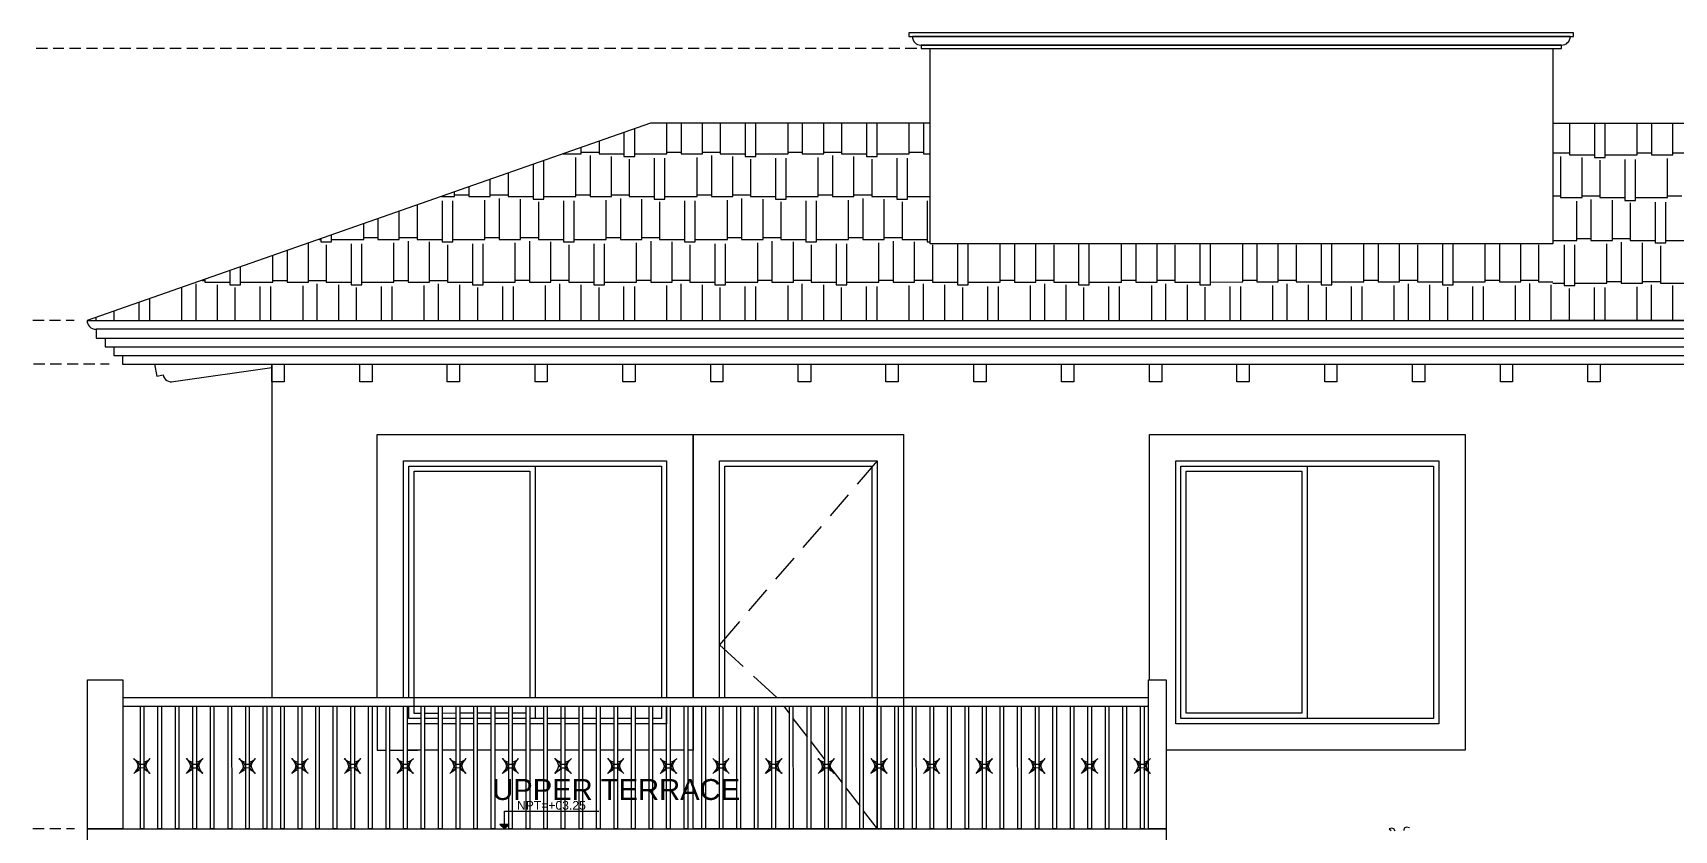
# Model space of a CAD drawing. Header units: metres. Extents: x 14 to 155, y 0 to 125.
# Drawn here: x 38.71 to 48.06, y 67.26 to 71.81 of the extents above; entities that cross this region are included whole.
import ezdxf

# ---------------------------------------------------------------- set-up
doc = ezdxf.new("R2010")
doc.units = ezdxf.units.M
doc.layers.add('PDF3_Geometry', color=9, linetype='Continuous', true_color=0x808080)
doc.layers.add('PDF_Geometry', color=7, linetype='Continuous', true_color=0xc0c0c0)
doc.layers.add('PDF3_Solid Fills', color=7, linetype='Continuous')
doc.layers.add('PDF3_Text', color=255, linetype='Continuous')
doc.styles.add('PDF Arial', font='arial.ttf')

msp = doc.modelspace()

# ---------------------------------------------------------------- linework, layer by layer
at = {"layer": 'PDF3_Geometry', "color": 0, "lineweight": 5}
for points in [[(43.7023, 71.7891), (47.4904, 71.7892), (47.4904, 71.8101), (43.7023, 71.8099)], [(43.7712, 71.7203), (47.4216, 71.7204), (47.4216, 71.7396), (43.7712, 71.7395)], [(43.8224, 71.7203), (47.372, 71.7204), (47.372, 70.6065), (43.8224, 70.6064)], [(45.2228, 69.3695), (46.7223, 69.3695), (46.7223, 67.87), (45.2228, 67.8699)], [(39.0215, 67.2695), (45.1685, 67.2697), (45.1685, 67.0201), (39.0215, 67.0198)]]:
    msp.add_lwpolyline(points, close=True, dxfattribs=at)
msp.add_lwpolyline([(43.7711, 71.7395), (47.4207, 71.7396, 0.414033), (47.4712, 71.7892), (43.7216, 71.7891, 0.414033)], format="xyb", close=True, dxfattribs=at)
at = {"layer": 'PDF3_Geometry', "color": 0, "lineweight": 0}
for points in [[(38.7924, 71.7201), (38.7284, 71.7201)], [(38.8869, 71.7201), (38.8244, 71.7201)], [(38.9829, 71.7201), (38.9188, 71.7201)], [(39.0773, 71.7201), (39.0148, 71.7201)], [(39.1733, 71.7201), (39.1092, 71.7201)], [(39.2677, 71.7201), (39.2052, 71.7201)], [(39.3637, 71.7201), (39.2997, 71.7201)], [(39.4598, 71.7201), (39.3958, 71.7201)], [(39.5542, 71.7201), (39.4902, 71.7201)], [(39.6502, 71.7201), (39.5862, 71.7201)], [(39.7446, 71.7201), (39.6806, 71.7201)], [(39.8406, 71.7201), (39.7766, 71.7201)], [(39.935, 71.7201), (39.871, 71.7201)], [(40.0311, 71.7201), (39.9671, 71.7201)], [(40.1255, 71.7201), (40.0615, 71.7201)], [(40.2215, 71.7201), (40.1575, 71.7201)], [(40.3159, 71.7201), (40.2535, 71.7201)], [(40.412, 71.7202), (40.3479, 71.7201)], [(40.5064, 71.7202), (40.4439, 71.7202)], [(40.6024, 71.7202), (40.5383, 71.7202)], [(40.6969, 71.7202), (40.6344, 71.7202)], [(40.7929, 71.7202), (40.7288, 71.7202)], [(40.8873, 71.7202), (40.8248, 71.7202)], [(40.9833, 71.7202), (40.9193, 71.7202)], [(41.0777, 71.7202), (41.0153, 71.7202)], [(41.1737, 71.7202), (41.1097, 71.7202)], [(41.2681, 71.7202), (41.2057, 71.7202)], [(41.3642, 71.7202), (41.3002, 71.7202)], [(41.4586, 71.7202), (41.3962, 71.7202)], [(41.5546, 71.7202), (41.4906, 71.7202)], [(41.6506, 71.7202), (41.5866, 71.7202)], [(41.745, 71.7202), (41.681, 71.7202)], [(41.841, 71.7202), (41.777, 71.7202)], [(41.9356, 71.7202), (41.8715, 71.7202)], [(42.0316, 71.7202), (41.9675, 71.7202)], [(42.126, 71.7202), (42.0619, 71.7202)], [(42.222, 71.7202), (42.1579, 71.7202)], [(42.3164, 71.7202), (42.2523, 71.7202)], [(42.4124, 71.7202), (42.3483, 71.7202)], [(42.5068, 71.7202), (42.4444, 71.7202)], [(42.6029, 71.7202), (42.5389, 71.7202)], [(42.6973, 71.7202), (42.6349, 71.7202)], [(42.7933, 71.7202), (42.7293, 71.7202)], [(42.8877, 71.7202), (42.8253, 71.7202)], [(42.9837, 71.7202), (42.9197, 71.7202)], [(43.0781, 71.7203), (43.0157, 71.7203)], [(43.1741, 71.7203), (43.1101, 71.7203)], [(43.2686, 71.7203), (43.2062, 71.7203)], [(43.3646, 71.7203), (43.3006, 71.7203)], [(43.4591, 71.7203), (43.3966, 71.7203)], [(43.5551, 71.7203), (43.491, 71.7203)], [(43.6495, 71.7203), (43.587, 71.7203)], [(43.7471, 71.7203), (43.6814, 71.7203)], [(42.1403, 71.1201), (42.3228, 71.1201), (42.3228, 71.2946)], [(42.4044, 71.2946), (42.4044, 71.1201), (42.526, 71.1201), (42.526, 71.2946)], [(42.6269, 71.2946), (42.6269, 71.1201), (42.7693, 71.1201)], [(42.7693, 71.2945), (42.7693, 71.1041), (42.8302, 71.1041)], [(42.8301, 71.1201), (43.0141, 71.1201), (43.0141, 71.2946)], [(42.8301, 71.1041), (42.8301, 71.2945)], [(43.0942, 71.2946), (43.0942, 71.1201), (43.2174, 71.1201), (43.2174, 71.2946)], [(43.3183, 71.2946), (43.3183, 71.1201), (43.4607, 71.1201)], [(43.4607, 71.2945), (43.4607, 71.1041), (43.5215, 71.1041), (43.5215, 71.2945)], [(43.5215, 71.1201), (43.704, 71.1202), (43.704, 71.2946)], [(43.7855, 71.2946), (43.7855, 71.1202), (43.8224, 71.1202)], [(47.4664, 71.2948), (47.4664, 71.1139), (47.6088, 71.1139)], [(47.6088, 71.2948), (47.6088, 71.0995), (47.6697, 71.0995)], [(47.6696, 71.1139), (47.852, 71.1139), (47.852, 71.2948)], [(47.6696, 71.0995), (47.6696, 71.2948)], [(47.9337, 71.2948), (47.9337, 71.1139), (48.0553, 71.1139), (48.0553, 71.2948)], [(41.9372, 71.1921), (41.9372, 71.1201), (42.078, 71.1201)], [(42.078, 71.2417), (42.078, 71.1041), (42.1404, 71.1041)], [(42.1403, 71.1041), (42.1403, 71.2625)], [(41.6219, 70.8768), (41.8043, 70.8768), (41.8043, 71.0993)], [(41.7323, 71.1201), (41.8347, 71.1201), (41.8347, 71.1553)], [(41.8347, 71.1296), (41.9371, 71.1297)], [(41.8859, 71.1104), (41.8859, 70.8768), (42.0075, 70.8768)], [(42.0076, 70.8768), (42.0076, 71.1041)], [(42.2508, 71.0945), (42.2508, 70.8609), (42.3116, 70.8609), (42.3116, 71.0945)], [(42.3116, 70.8768), (42.4957, 70.8768), (42.4957, 71.0993)], [(42.3228, 71.1297), (42.4044, 71.1297)], [(42.526, 71.1297), (42.6268, 71.1297)], [(42.5772, 71.1105), (42.5772, 70.8768), (42.6988, 70.8768)], [(42.6989, 70.8768), (42.6989, 71.1041)], [(42.9421, 71.0945), (42.9421, 70.8609), (43.003, 70.8609), (43.003, 71.0945)], [(43.003, 70.8768), (43.1854, 70.8768), (43.1854, 71.0993)], [(43.0141, 71.1297), (43.0941, 71.1297)], [(43.2174, 71.1297), (43.3182, 71.1297)], [(43.2671, 71.1105), (43.2671, 70.8768), (43.3887, 70.8769), (43.3887, 71.1041)], [(43.6335, 71.0946), (43.6335, 70.8609), (43.6943, 70.8609), (43.6943, 71.0946)], [(43.704, 71.1297), (43.7856, 71.1297)], [(47.3719, 71.1251), (47.4663, 71.1251)], [(47.4151, 71.1043), (47.4151, 70.8706), (47.5383, 70.8706)], [(47.5384, 70.8706), (47.5384, 71.0995)], [(47.8425, 70.8706), (48.0249, 70.8707), (48.0249, 71.0931)], [(47.852, 71.1251), (47.9337, 71.1251)], [(48.0553, 71.1251), (48.1577, 71.1251)], [(41.4186, 71.0096), (41.4186, 70.8768), (41.561, 70.8768)], [(41.561, 71.0593), (41.561, 70.8608), (41.6219, 70.8608), (41.6219, 71.0817)], [(42.1084, 71.0896), (42.1084, 70.8768), (42.2508, 70.8768)], [(42.7997, 71.0897), (42.7997, 70.8768), (42.9421, 70.8768)], [(43.491, 71.0897), (43.4911, 70.8769), (43.6335, 70.8769)], [(47.6392, 71.0835), (47.6392, 70.8706), (47.7816, 70.8706)], [(47.7816, 71.0882), (47.7816, 70.8546), (47.8425, 70.8546), (47.8425, 71.0883)], [(41.1945, 70.9311), (41.1946, 70.8768), (41.3161, 70.8768)], [(41.3162, 70.8768), (41.3162, 70.9744)], [(40.9001, 70.8288), (40.9001, 70.632), (41.0425, 70.632)], [(41.0377, 70.8768), (41.1129, 70.8768)], [(41.0426, 70.8512), (41.0426, 70.6175), (41.1034, 70.6175)], [(41.1033, 70.632), (41.2858, 70.632), (41.2858, 70.8561)], [(41.1033, 70.6175), (41.1033, 70.8512)], [(41.113, 70.8768), (41.113, 70.9024)], [(41.113, 70.8864), (41.1946, 70.8864)], [(41.3162, 70.8864), (41.4186, 70.8864)], [(41.3674, 70.8656), (41.3674, 70.632), (41.489, 70.632), (41.489, 70.8608)], [(41.5915, 70.8464), (41.5915, 70.632), (41.7339, 70.632)], [(41.7339, 70.8512), (41.7339, 70.6176), (41.7948, 70.6176)], [(41.7947, 70.632), (41.9771, 70.632), (41.9771, 70.8561)], [(41.7947, 70.6176), (41.7947, 70.8512)], [(41.8043, 70.8864), (41.886, 70.8865)], [(42.0076, 70.8865), (42.1084, 70.8865)], [(42.0588, 70.8656), (42.0588, 70.632), (42.1804, 70.632), (42.1804, 70.8609)], [(42.2813, 70.8464), (42.2813, 70.632), (42.4237, 70.632)], [(42.4237, 70.8512), (42.4237, 70.6176), (42.4845, 70.6176)], [(42.4844, 70.6176), (42.4844, 70.8512)], [(42.4957, 70.8865), (42.5773, 70.8865)], [(42.6686, 70.632), (42.6686, 70.8561)], [(42.6989, 70.8865), (42.7997, 70.8865)], [(42.7485, 70.8657), (42.7485, 70.632), (42.8717, 70.632), (42.8717, 70.8609)], [(42.9726, 70.8465), (42.9726, 70.632), (43.115, 70.6321)], [(43.115, 70.8512), (43.115, 70.6176), (43.1759, 70.6176), (43.1759, 70.8512)], [(43.1854, 70.8865), (43.2671, 70.8865)], [(43.3582, 70.6321), (43.3582, 70.8561)], [(43.3887, 70.8865), (43.4911, 70.8865)], [(43.4399, 70.8657), (43.4399, 70.6321), (43.5615, 70.6321), (43.5615, 70.8609)], [(43.6639, 70.8465), (43.6639, 70.6321), (43.8064, 70.6321)], [(43.6943, 70.8769), (43.8224, 70.8769)], [(43.8064, 70.8513), (43.8064, 70.6176), (43.8224, 70.6176)], [(47.3719, 70.8803), (47.4151, 70.8803)], [(47.3719, 70.6258), (47.508, 70.6258), (47.5079, 70.8499)], [(47.5384, 70.8803), (47.6392, 70.8803)], [(47.588, 70.8595), (47.588, 70.6258), (47.7112, 70.6259), (47.7112, 70.8547)], [(47.812, 70.8403), (47.812, 70.6259), (47.9544, 70.6259)], [(47.9545, 70.8451), (47.9545, 70.6114), (48.0154, 70.6114)], [(48.0153, 70.6259), (48.1977, 70.6259), (48.1977, 70.8499)], [(48.0153, 70.6114), (48.0153, 70.8451)], [(48.0249, 70.8803), (48.1066, 70.8803)], [(40.412, 70.6319), (40.596, 70.632), (40.596, 70.7216)], [(40.6761, 70.7504), (40.6761, 70.632), (40.7977, 70.632), (40.7977, 70.792)], [(40.3416, 70.6319), (40.3511, 70.6319)], [(40.3512, 70.6367), (40.3512, 70.6175), (40.4121, 70.6175)], [(40.412, 70.6175), (40.412, 70.6575)], [(40.596, 70.6431), (40.676, 70.6431)], [(40.7977, 70.6431), (40.9001, 70.6431)], [(41.2858, 70.6431), (41.3674, 70.6431)], [(41.489, 70.6431), (41.5914, 70.6431)], [(41.9771, 70.6432), (42.0588, 70.6432)], [(42.1804, 70.6432), (42.2812, 70.6432)], [(42.4844, 70.632), (42.6685, 70.632)], [(42.6686, 70.6432), (42.7485, 70.6432)], [(42.8717, 70.6432), (42.9725, 70.6432)], [(43.1759, 70.6321), (43.3583, 70.6321)], [(43.3582, 70.6432), (43.4399, 70.6432)], [(43.5615, 70.6432), (43.6639, 70.6432)], [(47.508, 70.637), (47.5879, 70.637)], [(47.7112, 70.637), (47.812, 70.637)], [(39.8935, 70.3886), (40.0776, 70.3886), (40.0776, 70.5391)], [(40.1591, 70.5679), (40.1592, 70.3886), (40.2807, 70.3887), (40.2807, 70.6111)], [(40.3816, 70.6015), (40.3816, 70.3887), (40.524, 70.3887)], [(40.524, 70.6063), (40.524, 70.3726), (40.5849, 70.3726), (40.5849, 70.6063)], [(40.5849, 70.3887), (40.7673, 70.3887), (40.7673, 70.6127)], [(40.8489, 70.6223), (40.8489, 70.3887), (40.9705, 70.3887), (40.9705, 70.6175)], [(41.073, 70.6015), (41.073, 70.3887), (41.2154, 70.3887)], [(41.2154, 70.6063), (41.2154, 70.3727), (41.2762, 70.3727), (41.2762, 70.6063)], [(41.2762, 70.3887), (41.4587, 70.3887), (41.4587, 70.6128)], [(41.5402, 70.6223), (41.5402, 70.3887), (41.6618, 70.3887)], [(41.6619, 70.3887), (41.6619, 70.6176)], [(41.7643, 70.6015), (41.7643, 70.3887), (41.9067, 70.3887)], [(41.9067, 70.6063), (41.9067, 70.3727), (41.9676, 70.3727), (41.9676, 70.6063)], [(41.9676, 70.3887), (42.15, 70.3887), (42.15, 70.6128)], [(42.2316, 70.6224), (42.2316, 70.3887), (42.3532, 70.3887)], [(42.3533, 70.3887), (42.3533, 70.6176)], [(42.4541, 70.6016), (42.4541, 70.3887), (42.5965, 70.3887)], [(42.5965, 70.6063), (42.5965, 70.3727), (42.6573, 70.3727), (42.6573, 70.6063)], [(42.6573, 70.3887), (42.8414, 70.3887), (42.8414, 70.6128)], [(42.9213, 70.6224), (42.9213, 70.3888), (43.0445, 70.3888)], [(43.0446, 70.3888), (43.0446, 70.6176)], [(43.1454, 70.6016), (43.1454, 70.3888), (43.2878, 70.3888)], [(43.2878, 70.6064), (43.2878, 70.3727), (43.3487, 70.3727), (43.3487, 70.6064)], [(43.3487, 70.3888), (43.5311, 70.3888), (43.5311, 70.6128)], [(43.6128, 70.6224), (43.6128, 70.3888), (43.7344, 70.3888), (43.7344, 70.6176)], [(43.8367, 70.6016), (43.8367, 70.3888), (43.9792, 70.3888)], [(43.9792, 70.6064), (43.9793, 70.3728), (44.0401, 70.3728)], [(44.04, 70.3888), (44.2224, 70.3888), (44.2224, 70.6064)], [(44.04, 70.3728), (44.04, 70.6064)], [(44.3041, 70.6064), (44.3041, 70.3888), (44.4257, 70.3888), (44.4257, 70.6064)], [(44.5281, 70.6016), (44.5281, 70.3888), (44.6689, 70.3888)], [(44.669, 70.6064), (44.669, 70.3728), (44.7298, 70.3728)], [(44.7298, 70.3728), (44.7297, 70.6064)], [(44.7298, 70.3888), (44.9138, 70.3888), (44.9138, 70.6064)], [(44.9954, 70.6064), (44.9955, 70.3888), (45.1171, 70.3888), (45.117, 70.6064)], [(45.2178, 70.6017), (45.2178, 70.3888), (45.3602, 70.3888)], [(45.3603, 70.6064), (45.3603, 70.3728), (45.4212, 70.3728)], [(45.4211, 70.3888), (45.6051, 70.3889), (45.6051, 70.6065)], [(45.4211, 70.3728), (45.4211, 70.6065)], [(45.6852, 70.6065), (45.6852, 70.3889), (45.8068, 70.3889), (45.8068, 70.6065)], [(45.9093, 70.6017), (45.9093, 70.3889), (46.0517, 70.3889)], [(46.0517, 70.6065), (46.0517, 70.3728), (46.1125, 70.3728)], [(46.1124, 70.3889), (46.2949, 70.3889), (46.2949, 70.6065)], [(46.1124, 70.3728), (46.1124, 70.6065)], [(46.3765, 70.6065), (46.3765, 70.3889), (46.4981, 70.3889), (46.4981, 70.6065)], [(46.6006, 70.6017), (46.6006, 70.3889), (46.743, 70.3889)], [(46.743, 70.6065), (46.743, 70.3729), (46.8039, 70.3729), (46.8039, 70.6065)], [(46.8039, 70.3889), (46.9863, 70.3889), (46.9863, 70.6065)], [(47.0679, 70.6065), (47.0679, 70.3889), (47.1895, 70.3889), (47.1895, 70.6065)], [(47.2904, 70.6017), (47.2904, 70.3889), (47.372, 70.3889)], [(47.436, 70.6017), (47.436, 70.3681), (47.4968, 70.3681), (47.4968, 70.6017)], [(47.4968, 70.3826), (47.6793, 70.3826), (47.6792, 70.6066)], [(47.7608, 70.6162), (47.7608, 70.3826), (47.8824, 70.3826)], [(47.8825, 70.3826), (47.8825, 70.6114)], [(47.9849, 70.5954), (47.9849, 70.3826), (48.1273, 70.3826)], [(39.8327, 70.4543), (39.8327, 70.3726), (39.8935, 70.3726), (39.8935, 70.475)], [(39.559, 70.1694), (39.559, 70.3582)], [(39.6407, 70.1694), (39.6407, 70.3791)], [(39.6743, 70.3983), (39.6903, 70.3983)], [(39.6903, 70.4047), (39.6903, 70.3886), (39.8327, 70.3886)], [(39.7623, 70.1694), (39.7623, 70.3727)], [(39.8631, 70.1694), (39.8631, 70.3583)], [(40.0055, 70.1694), (40.0055, 70.363)], [(40.0663, 70.1694), (40.0663, 70.363)], [(40.0776, 70.3983), (40.1592, 70.3983)], [(40.2504, 70.1695), (40.2504, 70.3679)], [(40.2807, 70.3983), (40.3815, 70.3983)], [(40.3304, 70.1695), (40.3304, 70.3791)], [(40.4536, 70.1695), (40.4536, 70.3727)], [(40.5544, 70.1695), (40.5544, 70.3583)], [(40.6969, 70.1695), (40.6969, 70.3631)], [(40.7577, 70.1695), (40.7577, 70.3631)], [(40.7673, 70.3983), (40.849, 70.3983)], [(40.9401, 70.1695), (40.9401, 70.368)], [(40.9705, 70.3983), (41.0729, 70.3983)], [(41.0218, 70.1695), (41.0218, 70.3791)], [(41.1434, 70.1695), (41.1434, 70.3727)], [(41.2458, 70.1695), (41.2458, 70.3583)], [(41.3883, 70.1695), (41.3883, 70.3631)], [(41.449, 70.1695), (41.449, 70.3631)], [(41.4587, 70.3984), (41.5403, 70.3984)], [(41.6315, 70.1695), (41.6315, 70.368)], [(41.6619, 70.3984), (41.7643, 70.3984)], [(41.7131, 70.1695), (41.7131, 70.3791)], [(41.8347, 70.1695), (41.8347, 70.3728)], [(41.9372, 70.1695), (41.9372, 70.3583)], [(42.078, 70.1695), (42.078, 70.3631)], [(42.1404, 70.1695), (42.1404, 70.3631)], [(42.15, 70.3984), (42.2317, 70.3984)], [(42.3228, 70.1695), (42.3228, 70.368)], [(42.3533, 70.3984), (42.4541, 70.3984)], [(42.4045, 70.1695), (42.4045, 70.3792)], [(42.5261, 70.1695), (42.5261, 70.3728)], [(42.627, 70.1695), (42.6269, 70.3584)], [(42.7694, 70.1695), (42.7694, 70.3632)], [(42.8301, 70.1696), (42.8301, 70.3632)], [(42.8414, 70.3984), (42.9213, 70.3984)], [(43.0142, 70.1696), (43.0141, 70.368)], [(43.0446, 70.3984), (43.1454, 70.3984)], [(43.0942, 70.1696), (43.0942, 70.3792)], [(43.2174, 70.1696), (43.2174, 70.3728)], [(43.3183, 70.1696), (43.3183, 70.3584)], [(43.4607, 70.1696), (43.4607, 70.3632)], [(43.5216, 70.1696), (43.5215, 70.3632)], [(43.5311, 70.3984), (43.6128, 70.3984)], [(43.704, 70.1696), (43.704, 70.3681)], [(43.7344, 70.3984), (43.8367, 70.3984)], [(43.7856, 70.1696), (43.7856, 70.3792)], [(43.9072, 70.1696), (43.9072, 70.3729)], [(44.0096, 70.1696), (44.0096, 70.3584)], [(44.152, 70.1696), (44.152, 70.3632)], [(44.2129, 70.1696), (44.2129, 70.3632)], [(44.2224, 70.3985), (44.3041, 70.3985)], [(44.3953, 70.1696), (44.3953, 70.3681)], [(44.4257, 70.3985), (44.5281, 70.3985)], [(44.4769, 70.1696), (44.4769, 70.3792)], [(44.5985, 70.1696), (44.5985, 70.3729)], [(44.6994, 70.1696), (44.6994, 70.3584)], [(44.8418, 70.1696), (44.8418, 70.3632)], [(44.9026, 70.1696), (44.9026, 70.3632)], [(44.9138, 70.3985), (44.9955, 70.3985)], [(45.0867, 70.1696), (45.0867, 70.3681)], [(45.1171, 70.3985), (45.2178, 70.3985)], [(45.1667, 70.1696), (45.1666, 70.3793)], [(45.2899, 70.1696), (45.2899, 70.3729)], [(45.3907, 70.1696), (45.3907, 70.3585)], [(45.5331, 70.1697), (45.5331, 70.3633)], [(45.594, 70.1697), (45.594, 70.3633)], [(45.6051, 70.3985), (45.6851, 70.3985)], [(45.7764, 70.1697), (45.7764, 70.3681)], [(45.8068, 70.3985), (45.9092, 70.3985)], [(45.858, 70.1697), (45.858, 70.3793)], [(45.9797, 70.1697), (45.9797, 70.3729)], [(46.0821, 70.1697), (46.0821, 70.3585)], [(46.2245, 70.1697), (46.2245, 70.3633)], [(46.2853, 70.1697), (46.2853, 70.3633)], [(46.2949, 70.3985), (46.3765, 70.3985)], [(46.4678, 70.1697), (46.4678, 70.3682)], [(46.4981, 70.3985), (46.6005, 70.3985)], [(46.5493, 70.1697), (46.5493, 70.3793)], [(46.671, 70.1697), (46.671, 70.373)], [(46.7734, 70.1697), (46.7734, 70.3585)], [(46.9158, 70.1697), (46.9158, 70.3633)], [(46.9767, 70.1697), (46.9767, 70.3633)], [(46.9863, 70.3986), (47.068, 70.3986)], [(47.1591, 70.1697), (47.1591, 70.3682)], [(47.1895, 70.3986), (47.2903, 70.3986)], [(47.2408, 70.1697), (47.2408, 70.3794)], [(47.3624, 70.1697), (47.3624, 70.373)], [(47.3719, 70.3825), (47.436, 70.3825)], [(47.4664, 70.1697), (47.4664, 70.3522)], [(47.6089, 70.1697), (47.6088, 70.357)], [(47.6696, 70.1697), (47.6696, 70.357)], [(47.6793, 70.3921), (47.7609, 70.3921)], [(47.8521, 70.1697), (47.852, 70.3618)], [(47.8825, 70.3921), (47.9849, 70.3921)], [(47.9337, 70.1697), (47.9337, 70.373)], [(48.0553, 70.1698), (48.0553, 70.3682)], [(39.3157, 70.1694), (39.3157, 70.2735)], [(39.3766, 70.1694), (39.3766, 70.2942)], [(38.7733, 70.1694), (38.7093, 70.1694)], [(38.8677, 70.1694), (38.8037, 70.1694)], [(38.9445, 70.1694), (38.8997, 70.1694)], [(39.071, 70.1694), (39.071, 70.187)], [(39.1733, 70.1694), (39.1733, 70.2222)], [(38.7781, 69.9197), (38.714, 69.9197)], [(38.8725, 69.9197), (38.8085, 69.9197)], [(38.9685, 69.9197), (38.9045, 69.9197)], [(39.0629, 69.9197), (38.9989, 69.9197)], [(39.1446, 69.9197), (39.095, 69.9197)], [(40.8522, 68.0186), (40.8521, 69.3388), (42.2925, 69.3389), (42.2925, 68.0186)], [(41.5723, 69.3388), (41.5724, 68.0186)], [(42.6526, 68.0186), (42.6526, 69.3389), (43.4912, 69.3389), (43.4913, 68.0187)], [(43.5216, 69.3694), (43.408, 69.2365)], [(45.9717, 69.339), (45.9717, 67.8987)], [(40.8827, 67.9289), (40.8826, 69.31), (41.542, 69.3101), (41.542, 68.0186)], [(43.3567, 69.1757), (43.2526, 69.0557)], [(43.2015, 68.9948), (43.0975, 68.8748)], [(43.0463, 68.8141), (42.9422, 68.6941)], [(42.891, 68.6332), (42.7886, 68.5132)], [(42.7358, 68.4523), (42.6221, 68.3195), (42.7566, 68.1963)], [(42.8159, 68.1418), (42.9503, 68.0187)], [(39.2214, 68.0185), (45.0675, 68.0187)], [(39.2214, 67.9689), (45.0675, 67.9691)], [(40.9226, 67.8986), (40.8522, 67.8986), (40.8522, 67.969)], [(40.9226, 67.9289), (40.8826, 67.9289)], [(41.0219, 67.9289), (40.9419, 67.9289)], [(41.1227, 67.929), (41.0427, 67.9289)], [(41.2219, 67.929), (41.1419, 67.929)], [(41.3227, 67.929), (41.2428, 67.929)], [(41.4219, 67.929), (41.342, 67.929)], [(41.5211, 67.929), (41.4427, 67.929)], [(41.5724, 67.969), (41.5724, 67.8986)], [(42.2925, 67.969), (42.2925, 67.8986), (42.2413, 67.8986)], [(42.9886, 67.9691), (43.0222, 67.9258)], [(41.0219, 67.8986), (40.9419, 67.8986)], [(41.1227, 67.8986), (41.0427, 67.8986)], [(41.2219, 67.8986), (41.1419, 67.8986)], [(41.3227, 67.8986), (41.2428, 67.8986)], [(41.4219, 67.8986), (41.342, 67.8986)], [(41.5211, 67.8986), (41.4427, 67.8986)], [(41.622, 67.8986), (41.542, 67.8986)], [(41.8221, 67.8986), (41.6412, 67.8986)], [(41.9213, 67.8986), (41.8413, 67.8986)], [(42.022, 67.8986), (41.9421, 67.8986)], [(42.1213, 67.8986), (42.0414, 67.8986)], [(42.2221, 67.8986), (42.1421, 67.8986)], [(43.0415, 67.8986), (43.1215, 67.7946)], [(43.1423, 67.7674), (43.2223, 67.6633)], [(43.2415, 67.6361), (43.3215, 67.5321)], [(39.3447, 67.6184), (39.3783, 67.5864)], [(39.9448, 67.6184), (39.9784, 67.5864)], [(40.545, 67.6184), (40.5785, 67.5864)], [(41.1451, 67.6184), (41.1786, 67.5865)], [(43.8449, 67.6185), (43.8785, 67.5866)], [(44.445, 67.6186), (44.4786, 67.5866)], [(45.0452, 67.6186), (45.0787, 67.5866)], [(43.3424, 67.505), (43.4224, 67.4009)], [(41.3979, 67.2952), (41.3979, 67.2696), (41.3979, 67.3704), (41.9356, 67.3704)], [(43.4416, 67.3737), (43.5216, 67.2697)], [(38.7734, 67.2695), (38.7094, 67.2695)], [(38.8694, 67.2695), (38.8054, 67.2695)], [(38.9462, 67.2695), (38.9014, 67.2695)]]:
    msp.add_lwpolyline(points, dxfattribs=at)
at = {"layer": 'PDF3_Geometry', "color": 0, "lineweight": 5}
msp.add_lwpolyline([(43.8224, 70.6065), (43.8224, 71.2946), (42.23, 71.2946), (39.0198, 70.1694), (51.6209, 70.1699, -0.414033), (51.5714, 70.1202), (39.0694, 70.1197), (39.0694, 70.0685)], format="xyb", dxfattribs=at)
for points in [[(47.3719, 71.2948), (48.4025, 71.2948), (51.6209, 70.1699), (47.3719, 70.1697)], [(39.0693, 70.0685), (51.5713, 70.069), (51.5713, 70.1202), (47.3719, 70.12)], [(39.1206, 70.0685), (39.1206, 70.0189), (51.5201, 70.0194), (51.5201, 70.069)], [(39.1702, 70.0189), (39.1702, 69.9693), (51.4705, 69.9698), (51.4705, 70.0194)], [(39.2198, 69.9693), (39.2198, 69.9197), (51.4208, 69.9202)], [(40.0711, 69.9198), (40.0712, 68.0185)], [(40.6713, 68.0186), (40.6713, 69.5197), (42.4716, 69.5197), (42.4717, 68.0186)], [(42.4718, 68.0186), (42.4717, 69.5197), (43.672, 69.5198), (43.672, 67.2697), (42.4718, 67.2696), (42.4718, 67.969), (42.4718, 67.7194), (42.4414, 67.7194)], [(45.0723, 68.1195), (45.0723, 69.5198), (46.8726, 69.5199), (46.8727, 67.7195), (45.1683, 67.7195)], [(40.8218, 68.0186), (40.8217, 69.3693), (42.3213, 69.3693), (42.3213, 68.0186)], [(42.6223, 68.0186), (42.6222, 69.3694), (43.5216, 69.3694), (43.5217, 67.2697), (42.6223, 67.2696), (42.6223, 67.969)], [(40.0712, 67.9689), (40.0712, 67.2696)], [(40.6713, 67.969), (40.6713, 67.7193), (40.7225, 67.7193)], [(42.3213, 67.969), (42.3213, 67.8698), (42.2413, 67.8698)], [(40.9226, 67.8697), (40.8426, 67.8697)], [(41.0219, 67.8697), (40.9419, 67.8697)], [(41.1227, 67.8697), (41.0427, 67.8697)], [(41.2219, 67.8697), (41.1419, 67.8697)], [(41.3227, 67.8697), (41.2428, 67.8697)], [(41.4219, 67.8697), (41.342, 67.8697)], [(41.5211, 67.8697), (41.4427, 67.8697)], [(41.622, 67.8697), (41.542, 67.8697)], [(41.7212, 67.8697), (41.6412, 67.8697)], [(41.8221, 67.8697), (41.7421, 67.8697)], [(41.9213, 67.8697), (41.8413, 67.8697)], [(42.022, 67.8697), (41.9421, 67.8697)], [(42.1213, 67.8697), (42.0414, 67.8697)], [(42.2221, 67.8697), (42.1421, 67.8697)], [(40.7418, 67.7193), (40.8218, 67.7193)], [(40.9226, 67.7193), (40.8426, 67.7193), (40.9019, 67.7193)], [(41.0219, 67.7193), (40.9419, 67.7193)], [(41.1227, 67.7193), (41.0427, 67.7193)], [(41.2219, 67.7193), (41.1419, 67.7193)], [(41.3227, 67.7193), (41.2428, 67.7193)], [(41.4219, 67.7193), (41.342, 67.7193)], [(41.5211, 67.7193), (41.4427, 67.7193)], [(41.622, 67.7193), (41.542, 67.7193)], [(41.7212, 67.7193), (41.6412, 67.7193)], [(41.8221, 67.7193), (41.7421, 67.7193)], [(41.9213, 67.7193), (41.8413, 67.7193)], [(42.0221, 67.7194), (41.9421, 67.7193)], [(42.1213, 67.7194), (42.0414, 67.7194)], [(42.2221, 67.7194), (42.1422, 67.7194)], [(42.3213, 67.7194), (42.2413, 67.7194)], [(42.4222, 67.7194), (42.3422, 67.7194)]]:
    msp.add_lwpolyline(points, dxfattribs=at)
at = {"layer": 'PDF3_Geometry', "color": 0, "lineweight": 0}
for points in [[(39.4022, 69.9198), (39.4166, 69.8525), (39.4518, 69.8589, 0.413444), (39.5111, 69.8205), (40.0711, 69.9022), (40.0711, 69.9197)], [(39.2852, 67.5864, 0.151824), (39.3111, 67.6296), (39.3111, 67.628, -0.414894), (39.3199, 67.6392)], [(39.377, 67.5864, -0.151151), (39.3541, 67.6296, -0.151824), (39.3783, 67.6712), (39.3447, 67.6377)], [(39.6431, 67.6201, 0.414894), (39.652, 67.6296), (39.652, 67.6304, 0.414894), (39.644, 67.6376), (39.6183, 67.6377), (39.5847, 67.6713, -0.151151), (39.6073, 67.6296)], [(39.6119, 67.6296), (39.6119, 67.628, -0.414894), (39.6191, 67.6392)], [(39.6778, 67.5864, -0.151151), (39.655, 67.6296, -0.151824), (39.6791, 67.6713), (39.6456, 67.6377)], [(39.8853, 67.5864, 0.151824), (39.9112, 67.6296), (39.9112, 67.628, -0.414894), (39.92, 67.6392)], [(39.9771, 67.5864, -0.151151), (39.9542, 67.6296, -0.151824), (39.9784, 67.6713), (39.9448, 67.6377)], [(40.2433, 67.6201, 0.414894), (40.2521, 67.6297), (40.2521, 67.6304, 0.414894), (40.2441, 67.6376), (40.2184, 67.6377), (40.1848, 67.6713, -0.151151), (40.2074, 67.6297)], [(40.212, 67.6297), (40.212, 67.6281, -0.414894), (40.2193, 67.6392)], [(40.278, 67.5864, -0.151151), (40.2551, 67.6297, -0.151824), (40.2777, 67.6713), (40.2441, 67.6377)], [(40.4855, 67.5864, 0.151824), (40.5113, 67.6297), (40.5113, 67.6281, -0.414894), (40.5201, 67.6392)], [(40.5772, 67.5864, -0.151151), (40.5543, 67.6297, -0.151824), (40.5785, 67.6713), (40.545, 67.6377)], [(40.8418, 67.6201, 0.414894), (40.8522, 67.6297), (40.8506, 67.6304, 0.414894), (40.8426, 67.6376), (40.8185, 67.6377), (40.785, 67.6713, -0.151151), (40.8076, 67.6297)], [(40.8123, 67.6297), (40.8123, 67.6281, -0.414894), (40.8194, 67.6392)], [(40.8765, 67.5865, -0.151151), (40.8536, 67.6297, -0.151824), (40.8778, 67.6713), (40.8442, 67.6377)], [(41.0856, 67.5865, 0.151824), (41.1115, 67.6297), (41.1115, 67.6281, -0.414894), (41.1203, 67.6393)], [(41.1774, 67.5865, -0.151151), (41.1545, 67.6297, -0.151824), (41.1787, 67.6713), (41.1452, 67.6378)], [(41.442, 67.6201, 0.414894), (41.4523, 67.6297), (41.4508, 67.6305, 0.414894), (41.4427, 67.6377), (41.4187, 67.6378), (41.3852, 67.6713, -0.151151), (41.4078, 67.6297)], [(41.4124, 67.6297), (41.4124, 67.6281, -0.414894), (41.4196, 67.6393)], [(41.4767, 67.5865, -0.151151), (41.4537, 67.6297, -0.151824), (41.478, 67.6713), (41.4444, 67.6378)], [(41.6842, 67.5865, 0.151824), (41.707, 67.6297, 0.151151), (41.6842, 67.6729)], [(41.7775, 67.5865, -0.151151), (41.7517, 67.6297), (41.7517, 67.6305, 0.414894), (41.7436, 67.6377), (41.7196, 67.6378), (41.686, 67.6713, 0.131404), (41.7214, 67.6502)], [(41.7213, 67.6077, 0.131404), (41.686, 67.5865), (41.7196, 67.6185), (41.7436, 67.6185, 0.414894), (41.7517, 67.629, -0.151824), (41.7789, 67.6713), (41.7453, 67.6378)], [(41.7189, 67.6201, -0.414894), (41.7116, 67.6297), (41.7116, 67.6281, -0.414894), (41.7189, 67.6393)], [(42.0421, 67.6202, 0.414894), (42.0525, 67.6297), (42.0509, 67.6305, 0.414894), (42.0429, 67.6377), (42.0189, 67.6378), (41.9853, 67.6713, -0.151151), (42.0079, 67.6297)], [(42.0125, 67.6297), (42.0125, 67.6281, -0.414894), (42.0197, 67.6393)], [(42.0768, 67.5865, -0.151151), (42.0538, 67.6297, -0.151824), (42.0781, 67.6714), (42.0446, 67.6378)], [(42.343, 67.6202, 0.414894), (42.3518, 67.6297), (42.3518, 67.6305, 0.414894), (42.3437, 67.6377), (42.3181, 67.6378), (42.2846, 67.6714, -0.151151), (42.3072, 67.6297)], [(42.3118, 67.6297), (42.3118, 67.6281, -0.414894), (42.319, 67.6393)], [(42.3777, 67.5865, -0.151151), (42.3548, 67.6297, -0.151824), (42.379, 67.6714), (42.3454, 67.6378)], [(42.6422, 67.6202, 0.414894), (42.6526, 67.6297), (42.6511, 67.6305, 0.414894), (42.643, 67.6377), (42.619, 67.6378), (42.5854, 67.6714, -0.151151), (42.608, 67.6297)], [(42.6126, 67.6297), (42.6126, 67.6282, -0.414894), (42.6198, 67.6393)], [(42.6769, 67.5865, -0.151151), (42.6541, 67.6297, -0.151824), (42.6782, 67.6714), (42.6447, 67.6378)], [(42.9431, 67.6202, 0.414894), (42.9519, 67.6298), (42.9519, 67.6305, 0.414894), (42.9438, 67.6377), (42.9182, 67.6378), (42.8847, 67.6714, -0.151151), (42.9073, 67.6298)], [(42.9119, 67.6298), (42.9119, 67.6282, -0.414894), (42.9191, 67.6393)], [(42.9778, 67.5865, -0.151151), (42.9549, 67.6298, -0.151824), (42.9791, 67.6714), (42.9455, 67.6378)], [(43.2424, 67.6202, 0.414894), (43.2528, 67.6298), (43.2512, 67.6305, 0.414894), (43.2431, 67.6377), (43.2191, 67.6378), (43.1855, 67.6714, -0.151151), (43.2081, 67.6298)], [(43.2127, 67.6298), (43.2127, 67.6282, -0.414894), (43.2199, 67.6393)], [(43.277, 67.5866, -0.151151), (43.2542, 67.6298, -0.151824), (43.2784, 67.6714), (43.2448, 67.6378)], [(43.5432, 67.6202, 0.414894), (43.552, 67.6298), (43.552, 67.6305, 0.414894), (43.5441, 67.6378), (43.5184, 67.6378), (43.4848, 67.6714, -0.151151), (43.5074, 67.6298)], [(43.512, 67.6298), (43.512, 67.6282, -0.414894), (43.5192, 67.6393)], [(43.5779, 67.5866, -0.151151), (43.555, 67.6298, -0.151824), (43.5792, 67.6714), (43.5457, 67.6378)], [(43.7854, 67.5866, 0.151824), (43.8113, 67.6298), (43.8113, 67.6282, -0.414894), (43.8201, 67.6394)], [(43.8772, 67.5866, -0.151151), (43.8543, 67.6298, -0.151824), (43.8785, 67.6714), (43.8449, 67.6379)], [(44.1433, 67.6202, 0.414894), (44.1521, 67.6298), (44.1521, 67.6306, 0.414894), (44.1442, 67.6378), (44.1185, 67.6379), (44.0849, 67.6714, -0.151151), (44.1075, 67.6298)], [(44.1121, 67.6298), (44.1121, 67.6282, -0.414894), (44.1193, 67.6394)], [(44.178, 67.5866, -0.151151), (44.1551, 67.6298, -0.151824), (44.1793, 67.6714), (44.1458, 67.6379)], [(44.3855, 67.5866, 0.151824), (44.4114, 67.6298), (44.4114, 67.6282, -0.414894), (44.4202, 67.6394)], [(44.4773, 67.5866, -0.151151), (44.4544, 67.6298, -0.151824), (44.4786, 67.6714), (44.445, 67.6379)], [(44.7435, 67.6203, 0.414894), (44.7523, 67.6298), (44.7523, 67.6306, 0.414894), (44.7443, 67.6378), (44.7186, 67.6379), (44.685, 67.6715, -0.151151), (44.7076, 67.6298)], [(44.7122, 67.6298), (44.7122, 67.6282, -0.414894), (44.7195, 67.6394)], [(44.7781, 67.5866, -0.151151), (44.7553, 67.6298, -0.151824), (44.7779, 67.6715), (44.7443, 67.6379)], [(44.9857, 67.5866, 0.151824), (45.0115, 67.6298), (45.0115, 67.6282, -0.414894), (45.0203, 67.6394)], [(45.0774, 67.5866, -0.151151), (45.0545, 67.6298, -0.151824), (45.0787, 67.6715), (45.0452, 67.6379)], [(39.3191, 67.6184), (39.2856, 67.5864, -0.131404), (39.3208, 67.6076)], [(39.5845, 67.5864, 0.151824), (39.6103, 67.6288, 0.414894), (39.62, 67.6184), (39.6456, 67.6184), (39.6775, 67.5864, 0.131404), (39.6406, 67.6075)], [(39.6184, 67.6184), (39.5848, 67.5864, -0.131404), (39.6201, 67.6076)], [(39.9192, 67.6184), (39.8857, 67.5864, -0.131404), (39.9209, 67.6076)], [(40.1847, 67.5864, 0.151824), (40.2104, 67.6288, 0.414894), (40.2201, 67.6184), (40.2441, 67.6184), (40.2777, 67.5864, 0.131404), (40.2407, 67.6075)], [(40.2185, 67.6184), (40.1849, 67.5864, -0.131404), (40.2202, 67.6076)], [(40.5194, 67.6184), (40.4858, 67.5864, -0.131404), (40.5211, 67.6076)], [(40.7848, 67.5865, 0.151824), (40.8107, 67.6288, 0.414894), (40.8202, 67.6184), (40.8442, 67.6184), (40.8778, 67.5865, 0.131404), (40.8408, 67.6076)], [(40.8186, 67.6184), (40.7851, 67.5865, -0.131404), (40.8203, 67.6076)], [(41.1195, 67.6184), (41.0859, 67.5865, -0.131404), (41.1212, 67.6077)], [(41.3849, 67.5865, 0.151824), (41.4108, 67.6289, 0.414894), (41.4203, 67.6184), (41.4443, 67.6184), (41.4779, 67.5865, 0.131404), (41.4411, 67.6076)], [(41.4187, 67.6184), (41.3852, 67.5865, -0.131404), (41.4204, 67.6077)], [(41.7452, 67.6185), (41.7788, 67.5865, 0.131404), (41.7419, 67.6076)], [(41.985, 67.5865, 0.151824), (42.0109, 67.6289, 0.414894), (42.0205, 67.6185), (42.0445, 67.6185), (42.078, 67.5865, 0.131404), (42.0412, 67.6076)], [(42.0189, 67.6185), (41.9853, 67.5865, -0.131404), (42.0206, 67.6077)], [(42.2843, 67.5865, 0.151824), (42.3102, 67.6289, 0.414894), (42.3197, 67.6185), (42.3453, 67.6185), (42.3789, 67.5865, 0.131404), (42.342, 67.6076)], [(42.3181, 67.6185), (42.2862, 67.5865, -0.131404), (42.3214, 67.6077)], [(42.5851, 67.5865, 0.151824), (42.611, 67.6289, 0.414894), (42.6206, 67.6185), (42.6446, 67.6185), (42.6781, 67.5865, 0.131404), (42.6413, 67.6076)], [(42.619, 67.6185), (42.5854, 67.5865, -0.131404), (42.6207, 67.6077)], [(42.8844, 67.5865, 0.151824), (42.9103, 67.6289, 0.414894), (42.9198, 67.6185), (42.9455, 67.6185), (42.9791, 67.5865, 0.131404), (42.9406, 67.6076)], [(42.9182, 67.6185), (42.8863, 67.5865, -0.131404), (42.9216, 67.6077)], [(43.1853, 67.5865, 0.151824), (43.2111, 67.6289, 0.414894), (43.2207, 67.6185), (43.2448, 67.6185), (43.2784, 67.5866, 0.131404), (43.2414, 67.6076)], [(43.2191, 67.6185), (43.1855, 67.5865, -0.131404), (43.2209, 67.6077)], [(43.4845, 67.5866, 0.151824), (43.5104, 67.6289, 0.414894), (43.5201, 67.6185), (43.5457, 67.6185), (43.5776, 67.5866, 0.131404), (43.5407, 67.6077)], [(43.5184, 67.6185), (43.4848, 67.5866, -0.131404), (43.5217, 67.6077)], [(43.8193, 67.6185), (43.7858, 67.5866, -0.131404), (43.821, 67.6078)], [(44.0846, 67.5866, 0.151824), (44.1105, 67.629, 0.414894), (44.1202, 67.6186), (44.1458, 67.6186), (44.1777, 67.5866, 0.131404), (44.1408, 67.6077)], [(44.1186, 67.6186), (44.085, 67.5866, -0.131404), (44.1203, 67.6078)], [(44.4194, 67.6186), (44.3859, 67.5866, -0.131404), (44.4211, 67.6078)], [(44.6849, 67.5866, 0.151824), (44.7106, 67.629, 0.414894), (44.7203, 67.6186), (44.7443, 67.6186), (44.7779, 67.5866, 0.131404), (44.7409, 67.6077)], [(44.7187, 67.6186), (44.6851, 67.5866, -0.131404), (44.7204, 67.6078)], [(45.0196, 67.6186), (44.986, 67.5866, -0.131404), (45.0212, 67.6078)]]:
    msp.add_lwpolyline(points, format="xyb", dxfattribs=at)
for points in [[(40.0711, 69.9198), (40.1415, 69.9198), (40.1415, 69.819), (40.0711, 69.819)], [(40.5721, 69.9198), (40.6425, 69.9198), (40.6425, 69.819), (40.5721, 69.819)], [(41.0714, 69.9198), (41.1418, 69.9198), (41.1418, 69.819), (41.0714, 69.819)], [(41.5723, 69.9198), (41.6411, 69.9198), (41.6411, 69.8191), (41.5723, 69.8191)], [(42.0717, 69.9199), (42.1421, 69.9199), (42.1421, 69.8191), (42.0717, 69.8191)], [(42.5725, 69.9199), (42.6413, 69.9199), (42.6413, 69.8191), (42.5725, 69.8191)], [(43.0718, 69.9199), (43.1422, 69.9199), (43.1422, 69.8191), (43.0718, 69.8191)], [(43.5712, 69.9199), (43.6416, 69.9199), (43.6416, 69.8191), (43.5712, 69.8191)], [(44.0721, 69.9199), (44.1425, 69.9199), (44.1425, 69.8191), (44.0721, 69.8191)], [(44.5713, 69.92), (44.6417, 69.92), (44.6417, 69.8192), (44.5713, 69.8192)], [(45.0723, 69.92), (45.1427, 69.92), (45.1427, 69.8192), (45.0723, 69.8192)], [(45.5716, 69.92), (45.642, 69.92), (45.642, 69.8192), (45.5716, 69.8192)], [(46.0725, 69.92), (46.1413, 69.92), (46.1413, 69.8192), (46.0725, 69.8192)], [(46.5719, 69.92), (46.6423, 69.92), (46.6423, 69.8192), (46.5719, 69.8192)], [(47.0727, 69.92), (47.1415, 69.92), (47.1415, 69.8193), (47.0727, 69.8193)], [(47.572, 69.9201), (47.6424, 69.9201), (47.6424, 69.8193), (47.572, 69.8193)], [(45.2515, 69.339), (46.6919, 69.339), (46.6919, 67.8987), (45.2516, 67.8986)], [(45.2819, 69.3102), (45.9413, 69.3102), (45.9413, 67.9291), (45.282, 67.9291)], [(39.0214, 68.1193), (39.2215, 68.1193), (39.2215, 67.2695), (39.0215, 67.2695)], [(45.0675, 68.1195), (45.1683, 68.1195), (45.1684, 67.2697), (45.0676, 67.2697)], [(39.3223, 67.9689), (39.3415, 67.9689), (39.3415, 67.2696), (39.3223, 67.2696)], [(39.4215, 67.9689), (39.4423, 67.9689), (39.4423, 67.2696), (39.4215, 67.2696)], [(39.5223, 67.9689), (39.5415, 67.9689), (39.5415, 67.2696), (39.5223, 67.2696)], [(39.6216, 67.9689), (39.6424, 67.9689), (39.6424, 67.2696), (39.6216, 67.2696)], [(39.7223, 67.9689), (39.7416, 67.9689), (39.7416, 67.2696), (39.7224, 67.2696)], [(39.8216, 67.9689), (39.8424, 67.9689), (39.8425, 67.2696), (39.8217, 67.2696)], [(39.9224, 67.9689), (39.9416, 67.9689), (39.9417, 67.2696), (39.9224, 67.2696)], [(40.0216, 67.9689), (40.0424, 67.9689), (40.0425, 67.2696), (40.0216, 67.2696)], [(40.1225, 67.9689), (40.1417, 67.9689), (40.1417, 67.2696), (40.1225, 67.2696)], [(40.2217, 67.9689), (40.2425, 67.9689), (40.2425, 67.2696), (40.2217, 67.2696)], [(40.3225, 67.969), (40.3417, 67.969), (40.3417, 67.2696), (40.3225, 67.2696)], [(40.4218, 67.969), (40.4426, 67.969), (40.4426, 67.2696), (40.4218, 67.2696)], [(40.5225, 67.969), (40.5418, 67.969), (40.5418, 67.2697), (40.5226, 67.2697)], [(40.6217, 67.969), (40.6425, 67.969), (40.6426, 67.2697), (40.6218, 67.2697)], [(40.7226, 67.969), (40.7418, 67.969), (40.7419, 67.2697), (40.7226, 67.2697)], [(40.8218, 67.969), (40.8426, 67.969), (40.8426, 67.2697), (40.8218, 67.2697)], [(40.9226, 67.969), (40.9418, 67.969), (40.9418, 67.2697), (40.9226, 67.2697)], [(41.0219, 67.969), (41.0427, 67.969), (41.0427, 67.2697), (41.0219, 67.2697)], [(41.1211, 67.969), (41.1419, 67.969), (41.1419, 67.2697), (41.1211, 67.2697)], [(41.2219, 67.969), (41.2411, 67.969), (41.2411, 67.2697), (41.2219, 67.2697)], [(41.3211, 67.969), (41.342, 67.969), (41.342, 67.2697), (41.3212, 67.2697)], [(41.4219, 67.969), (41.4411, 67.969), (41.4412, 67.2697), (41.4219, 67.2697)], [(41.5212, 67.969), (41.542, 67.969), (41.542, 67.2697), (41.5212, 67.2697)], [(41.622, 67.969), (41.6412, 67.969), (41.6412, 67.2697), (41.622, 67.2697)], [(41.7212, 67.969), (41.742, 67.969), (41.742, 67.2697), (41.7212, 67.2697)], [(41.8221, 67.969), (41.8413, 67.969), (41.8413, 67.2697), (41.8221, 67.2697)], [(41.9213, 67.969), (41.9421, 67.969), (41.9421, 67.2697), (41.9213, 67.2697)], [(42.022, 67.969), (42.0413, 67.969), (42.0413, 67.2697), (42.0221, 67.2697)], [(42.1213, 67.969), (42.1421, 67.969), (42.1422, 67.2697), (42.1214, 67.2697)], [(42.2221, 67.969), (42.2413, 67.969), (42.2414, 67.2697), (42.2221, 67.2697)], [(42.3213, 67.969), (42.3421, 67.969), (42.3421, 67.2697), (42.3213, 67.2697)], [(42.4222, 67.969), (42.4414, 67.969), (42.4414, 67.2697), (42.4222, 67.2697)], [(42.5214, 67.969), (42.5422, 67.969), (42.5422, 67.2697), (42.5214, 67.2697)], [(42.6222, 67.969), (42.6414, 67.969), (42.6414, 67.2697), (42.6222, 67.2697)], [(42.7214, 67.969), (42.7423, 67.969), (42.7423, 67.2697), (42.7215, 67.2697)], [(42.8222, 67.969), (42.8415, 67.969), (42.8415, 67.2697), (42.8223, 67.2697)], [(42.9214, 67.9691), (42.9422, 67.9691), (42.9423, 67.2697), (42.9215, 67.2697)], [(43.0223, 67.9691), (43.0415, 67.9691), (43.0416, 67.2697), (43.0223, 67.2697)], [(43.1215, 67.9691), (43.1423, 67.9691), (43.1423, 67.2697), (43.1215, 67.2697)], [(43.2224, 67.9691), (43.2416, 67.9691), (43.2416, 67.2698), (43.2224, 67.2698)], [(43.3216, 67.9691), (43.3424, 67.9691), (43.3424, 67.2698), (43.3216, 67.2698)], [(43.4224, 67.9691), (43.4416, 67.9691), (43.4416, 67.2698), (43.4224, 67.2698)], [(43.5216, 67.9691), (43.5425, 67.9691), (43.5425, 67.2698), (43.5217, 67.2698)], [(43.6224, 67.9691), (43.6416, 67.9691), (43.6417, 67.2698), (43.6225, 67.2698)], [(43.7216, 67.9691), (43.7424, 67.9691), (43.7425, 67.2698), (43.7216, 67.2698)], [(43.8225, 67.9691), (43.8417, 67.9691), (43.8417, 67.2698), (43.8225, 67.2698)], [(43.9217, 67.9691), (43.9425, 67.9691), (43.9425, 67.2698), (43.9217, 67.2698)], [(44.0225, 67.9691), (44.0417, 67.9691), (44.0417, 67.2698), (44.0225, 67.2698)], [(44.1218, 67.9691), (44.1426, 67.9691), (44.1426, 67.2698), (44.1218, 67.2698)], [(44.2225, 67.9691), (44.2418, 67.9691), (44.2418, 67.2698), (44.2226, 67.2698)], [(44.3218, 67.9691), (44.3426, 67.9691), (44.3427, 67.2698), (44.3219, 67.2698)], [(44.4226, 67.9691), (44.4418, 67.9691), (44.4419, 67.2698), (44.4226, 67.2698)], [(44.5218, 67.9691), (44.5426, 67.9691), (44.5426, 67.2698), (44.5218, 67.2698)], [(44.6227, 67.9691), (44.6419, 67.9691), (44.6419, 67.2698), (44.6227, 67.2698)], [(44.7219, 67.9691), (44.7427, 67.9691), (44.7427, 67.2698), (44.7219, 67.2698)], [(44.8227, 67.9691), (44.8419, 67.9691), (44.8419, 67.2698), (44.8227, 67.2698)], [(44.9219, 67.9691), (44.9428, 67.9691), (44.9428, 67.2698), (44.922, 67.2698)], [(45.0227, 67.9691), (45.042, 67.9691), (45.042, 67.2698), (45.0228, 67.2698)], [(41.3708, 67.2952), (41.4235, 67.2952), (41.3979, 67.2696)], [(41.3979, 67.2696), (41.4235, 67.2952), (41.3708, 67.2952)]]:
    msp.add_lwpolyline(points, close=True, dxfattribs=at)
for points in [[(39.3207, 67.6184), (39.3423, 67.6201, 0.414894), (39.3511, 67.6296), (39.3511, 67.6304, 0.414894), (39.3431, 67.6376), (39.319, 67.6377), (39.2855, 67.6712, -0.151151), (39.3081, 67.6296, 0.414894)], [(39.9208, 67.6184), (39.9424, 67.6201, 0.414894), (39.9512, 67.6296), (39.9512, 67.6304, 0.414894), (39.9432, 67.6376), (39.9192, 67.6377), (39.8856, 67.6713, -0.151151), (39.9082, 67.6296, 0.414894)], [(40.521, 67.6184), (40.5425, 67.6201, 0.414894), (40.5513, 67.6297), (40.5513, 67.6304, 0.414894), (40.5434, 67.6376), (40.5193, 67.6377), (40.4857, 67.6713, -0.151151), (40.5083, 67.6297, 0.414894)], [(41.1211, 67.6184), (41.1426, 67.6201, 0.414894), (41.1515, 67.6297), (41.1515, 67.6304, 0.414894), (41.1435, 67.6377), (41.1194, 67.6378), (41.0858, 67.6713, -0.151151), (41.1084, 67.6297, 0.414894)], [(43.8209, 67.6185), (43.8425, 67.6202, 0.414894), (43.8513, 67.6298), (43.8513, 67.6305, 0.414894), (43.8433, 67.6378), (43.8192, 67.6379), (43.7857, 67.6714, -0.151151), (43.8083, 67.6298, 0.414894)], [(44.421, 67.6186), (44.4426, 67.6203, 0.414894), (44.4514, 67.6298), (44.4514, 67.6306, 0.414894), (44.4434, 67.6378), (44.4193, 67.6379), (44.3858, 67.6714, -0.151151), (44.4084, 67.6298, 0.414894)], [(45.0212, 67.6186), (45.0427, 67.6203, 0.414894), (45.0515, 67.6298), (45.0515, 67.6306, 0.414894), (45.0436, 67.6378), (45.0195, 67.6379), (44.9859, 67.6715, -0.151151), (45.0085, 67.6298, 0.414894)]]:
    msp.add_lwpolyline(points, format="xyb", close=True, dxfattribs=at)
at = {"layer": 'PDF3_Geometry', "color": 0, "lineweight": 5}
msp.add_arc((39.0685, 70.1702), 0.0505, 180.01981, 269.98458, dxfattribs=at)
at = {"layer": 'PDF3_Geometry', "color": 0, "lineweight": 0}
for centre, start, end in [((39.3423, 67.7299), 224.97309, 254.91707), ((39.3199, 67.7298), 285.08733, 315.0313), ((39.6416, 67.7299), 224.97309, 254.91707), ((39.6192, 67.7298), 285.08733, 315.0313), ((39.9424, 67.7299), 224.97309, 254.91707), ((39.9201, 67.7298), 285.08733, 315.0313), ((40.2417, 67.7299), 224.97309, 254.91707), ((40.2193, 67.7298), 285.08733, 315.0313), ((40.5425, 67.73), 224.97309, 254.91707), ((40.5202, 67.7299), 285.08733, 315.0313), ((40.8418, 67.73), 224.97309, 254.91707), ((40.8194, 67.7299), 285.08733, 315.0313), ((41.1427, 67.73), 224.97309, 254.91707), ((41.1203, 67.7299), 285.08733, 315.0313), ((41.442, 67.73), 224.97309, 254.91707), ((41.4196, 67.7299), 285.08733, 315.0313), ((41.7204, 67.7299), 285.08733, 315.0313), ((42.0421, 67.73), 224.97309, 254.91707), ((42.0197, 67.7299), 285.08733, 315.0313), ((42.343, 67.73), 224.97309, 254.91707), ((42.3205, 67.7299), 285.08733, 315.0313), ((42.6423, 67.73), 224.97309, 254.91707), ((42.6198, 67.7299), 285.08733, 315.0313), ((42.9431, 67.73), 224.97309, 254.91707), ((42.9191, 67.7299), 285.08733, 315.0313), ((43.2424, 67.7301), 224.97309, 254.91707), ((43.2199, 67.73), 285.08733, 315.0313), ((43.5432, 67.7301), 224.97309, 254.91707), ((43.5192, 67.73), 285.08733, 315.0313), ((43.8425, 67.7301), 224.97309, 254.91707), ((43.8201, 67.73), 285.08733, 315.0313), ((44.1418, 67.7301), 224.97309, 254.91707), ((44.1194, 67.73), 285.08733, 315.0313), ((44.4426, 67.7301), 224.97309, 254.91707), ((44.4203, 67.73), 285.08733, 315.0313), ((44.7419, 67.7301), 224.97309, 254.91707), ((44.7195, 67.73), 285.08733, 315.0313), ((45.0427, 67.7301), 224.97309, 254.91707), ((45.0204, 67.73), 285.08733, 315.0313), ((39.3199, 67.5277), 44.97309, 74.91707), ((39.92, 67.5278), 44.97309, 74.91707), ((40.5201, 67.5278), 44.97309, 74.91707), ((41.1203, 67.5278), 44.97309, 74.91707), ((43.82, 67.5279), 44.97309, 74.91707), ((44.4202, 67.5279), 44.97309, 74.91707), ((45.0203, 67.528), 44.97309, 74.91707)]:
    msp.add_arc(centre, 0.0826, start, end, dxfattribs=at)
at = {"layer": 'PDF3_Solid Fills', "color": 0, "transparency": 33554559}
msp.add_solid([(41.3708, 67.2952), (41.3979, 67.2696), (41.4235, 67.2952)], dxfattribs=at)
at = {"layer": 'PDF_Geometry', "color": 0, "lineweight": 0}
for points in [[(46.4727, 67.257), (46.4663, 67.2699), (46.4519, 67.2747), (46.4391, 67.2699), (46.4503, 67.2602)], [(46.5543, 67.2763), (46.5383, 67.2794), (46.5255, 67.2731), (46.5224, 67.2602)]]:
    msp.add_lwpolyline(points, dxfattribs=at)

# ---------------------------------------------------------------- texts
at = {"layer": 'PDF3_Text', "color": 0, "attachment_point": 7, "rotation": 0.0022, "style": 'PDF Arial'}
for s, insert, char_height in [('UPPER TERRACE', (41.3275, 67.4333), 0.118948), ('NPT=+03.25', (41.4684, 67.3787), 0.04956)]:
    msp.add_mtext(s, dxfattribs=dict(at, insert=insert, char_height=char_height))

doc.saveas('drawing.dxf')
